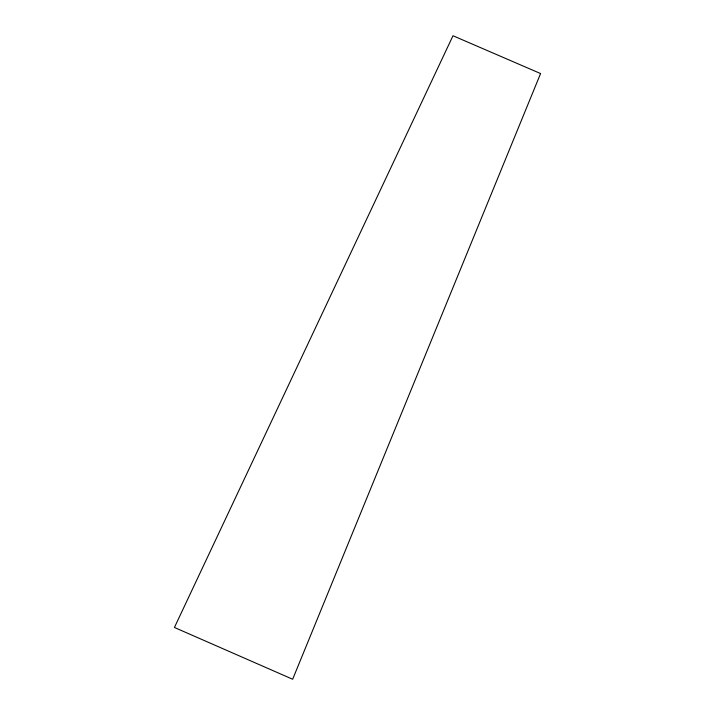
<?xml version="1.0" encoding="UTF-8"?>
<svg xmlns="http://www.w3.org/2000/svg" width="715" height="715" viewBox="0 0 715 715"><rect width="100%" height="100%" fill="white"/><g stroke="black" fill="none" stroke-linecap="round" stroke-linejoin="round"><path stroke-width="1.07" d="M540.576 73.556L292.658 679.25L174.424 627.466L452.997 35.75L540.576 73.556"/></g></svg>
